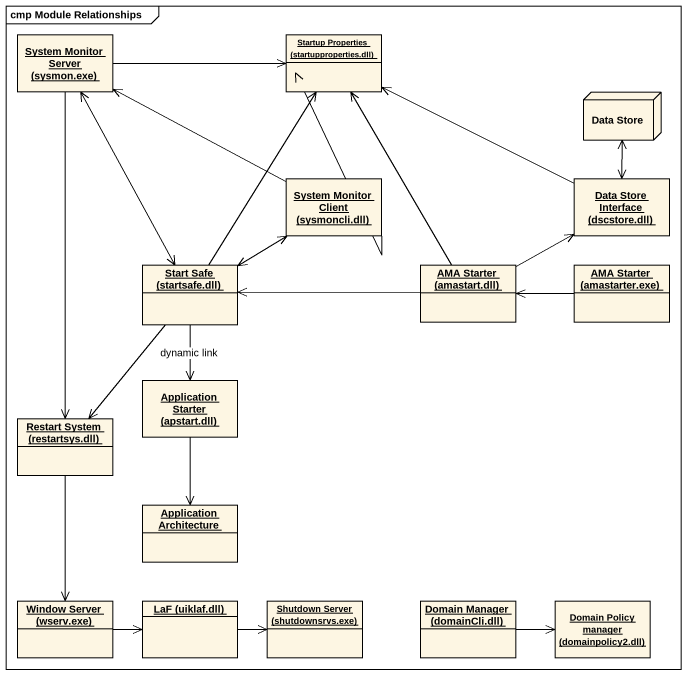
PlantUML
@startuml
mainframe cmp Module Relationships
allowmixing
hide circle
hide empty members
object "System Monitor Server (sysmon.exe)" as System_Monitor_Server
object "Startup Properties (startupproperties.dll)" as Startup_Properties
node "Data Store" as Data_Store
object "System Monitor Client (sysmoncli.dll)" as System_Monitor_Client
object "Data Store Interface (dscstore.dll)" as Data_Store_Interface
object "Start Safe (startsafe.dll)" as Start_Safe_startsafe_dll
object "AMA Starter (amastart.dll)" as AMA_Starter_amastart_dll
object "AMA Starter (amastarter.exe)" as AMA_Starter_amastarter_exe
object "Application Starter (apstart.dll)" as Application_Starter_apstart
object "Restart System (restartsys.dll)" as Restart_System_restartsys
object "Application Architecture" as Application_Architecture
object "Window Server (wserv.exe)" as Window_Server_wserv_exe
object "LaF (uiklaf.dll)" as LaF_uiklaf_dll
object "Shutdown Server (shutdownsrvs.exe)" as Shutdown_Server
object "Domain Manager (domainCli.dll)" as Domain_Manager_domainCli_dll
object "Domain Policy manager (domainpolicy2.dll)" as Domain_Policy_manager
System_Monitor_Server -right-> Startup_Properties
System_Monitor_Server <--> Start_Safe_startsafe_dll
System_Monitor_Server --> Restart_System_restartsys
System_Monitor_Client -left-> System_Monitor_Server
System_Monitor_Client -up-> Startup_Properties
System_Monitor_Client <--> Start_Safe_startsafe_dll
Data_Store_Interface -left-> Startup_Properties
Data_Store_Interface <-up-> Data_Store
Start_Safe_startsafe_dll -up-> Startup_Properties
Start_Safe_startsafe_dll --> Application_Starter_apstart : dynamic link
Start_Safe_startsafe_dll --> Restart_System_restartsys
AMA_Starter_amastart_dll -up-> Startup_Properties
AMA_Starter_amastart_dll -right-> Data_Store_Interface
AMA_Starter_amastart_dll -left-> Start_Safe_startsafe_dll
AMA_Starter_amastarter_exe -left-> AMA_Starter_amastart_dll
Application_Starter_apstart --> Application_Architecture
Restart_System_restartsys --> Window_Server_wserv_exe
Window_Server_wserv_exe -right-> LaF_uiklaf_dll
LaF_uiklaf_dll -right-> Shutdown_Server
Domain_Manager_domainCli_dll -right-> Domain_Policy_manager
@enduml
